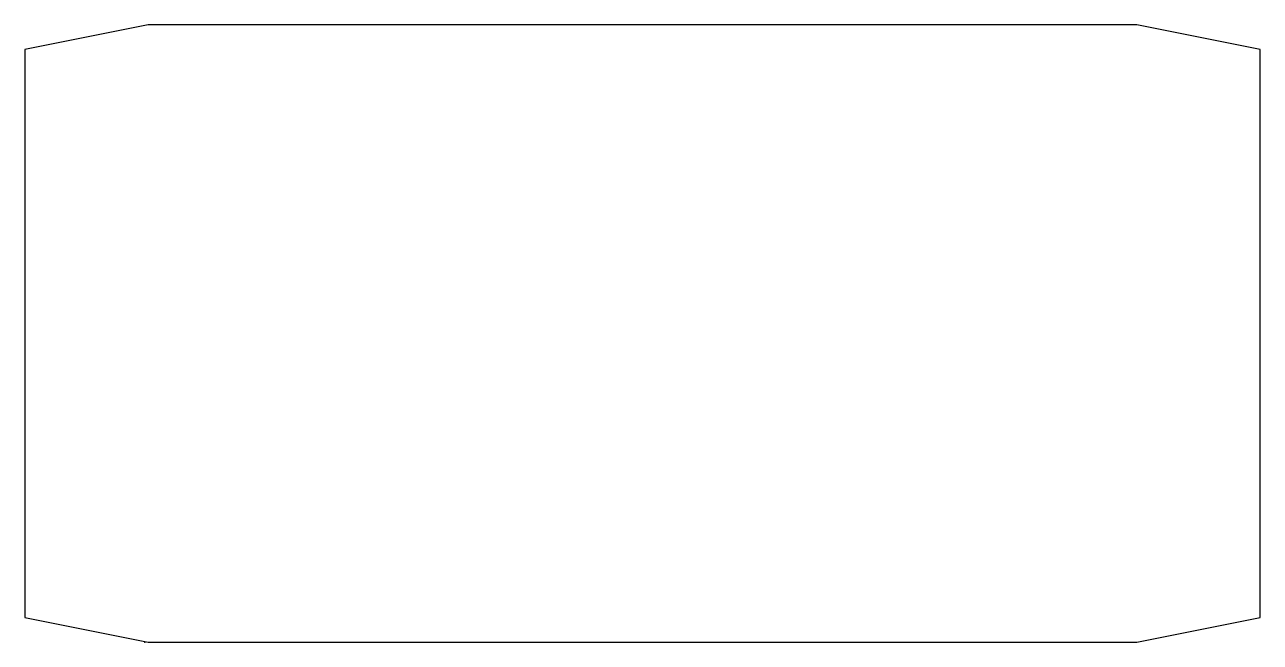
# Model space of a CAD drawing. Extents: x 0 to 100, y 0 to 50.
import ezdxf

# ---------------------------------------------------------------- set-up
doc = ezdxf.new("R2010")
doc.units = 0
doc.layers.get('0').update_dxf_attribs({"color": 250, "linetype": 'CONTINUOUS'})

msp = doc.modelspace()

# ---------------------------------------------------------------- linework, layer by layer
msp.add_lwpolyline([(90, 0), (100, 2), (100, 48), (90, 50), (10, 50), (0, 48), (0, 2), (10, 0)], close=True)
msp.add_point((9.72, 0))

doc.saveas('drawing.dxf')
